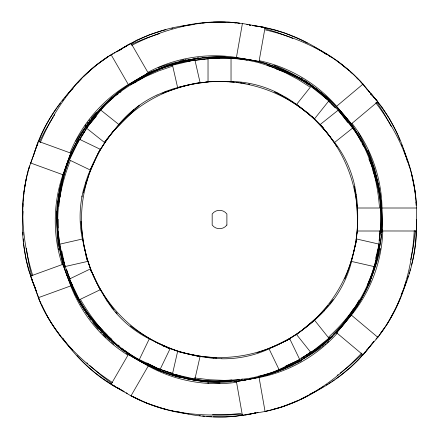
<?xml version="1.0" encoding="UTF-8"?>
<svg xmlns="http://www.w3.org/2000/svg" width="439" height="439" viewBox="0 0 439 439"><rect width="100%" height="100%" fill="white"/><g stroke="black" fill="none" stroke-linecap="round" stroke-linejoin="round"><path stroke-width="0.66" d="M380.575 231.007L380.575 208.004L357.565 208.004L357.565 231.007L380.575 231.007L380.597 225.893M56.955 211.516C56.631 229.855 58.716 248.265 63.32 266.029M416.172 230.563C415.766 252.096 410.926 273.524 401.943 293.104M58.167 219.259L58.146 227.995M22.938 206.813L23.053 203.8M56.252 218.655L56.324 216.893M379.938 230.727C379.395 248.282 375.899 265.847 368.617 281.876M414.257 230.486C412.336 268.421 401.669 307.141 377.825 337.317L358.487 359.865L351.079 366.927L340.675 375.361M58.87 206.357L59.035 203.564M382.792 231.32C381.71 261.693 370.554 291.54 351.392 315.131L336.603 332.757L363.037 354.937L372.256 343.474M56.428 215.132C57.641 193.829 63.123 172.971 70.783 153.123L38.358 141.32L34.116 153.595M29.534 165.882C18.614 201.644 21.912 240.44 32.793 275.785M59.073 203.005C60.11 188.874 63.018 174.777 68.671 161.739M23.267 200.206L23.503 197.237M23.058 211.422C21.094 233.318 23.843 255.586 30.966 276.372M382.177 229.789L381.875 232.67M415.387 230.848L413.286 246.762L410.668 259.707M23.613 196.052L23.909 193.105M357.22 231.792L357.341 230.694M60.154 197.116C62.514 173.542 70.877 150.566 84.864 131.393M357.022 233.433L357.154 232.341M24.057 191.936L26.088 179.293L28.502 169.344L38.358 141.32C42.973 129.494 49.327 118.393 56.779 108.131M381.678 234.393L380.882 240.149M355.897 243.096C357.988 227.056 358.476 210.709 356.298 194.653M81.901 197.018L82.055 195.926M355.661 244.748L355.815 243.645M59.413 191.898C56.571 210.193 56.027 228.906 58.42 247.289M379.477 238.075C383.258 215.461 380.635 192.035 372.843 170.53M356.089 239.974L356.259 238.887M379.093 240.462L379.389 238.673M380.794 240.726L377.6 256.793L373.123 272.657M59.517 191.223L59.852 189.209M355.546 243.211L355.82 241.593M148.135 72.21C174.98 57.964 206.401 52.696 236.418 57.498L242.41 23.514L265.068 27.509L274.885 29.863L284.702 33.002L297.719 38.352M252.727 25.522L265.068 27.509L258.961 61.932M59.967 188.54L60.45 185.867M25.627 182.158C23.031 194.729 22.038 207.62 22.614 220.438M354.641 248.019L354.953 246.422M354.536 248.545L353.988 251.185M376.432 255.333L379.093 244.128L356.666 239.008L353.444 252.974L350.695 262.632M25.764 181.516L26.774 177.021M83.234 190.762C79.404 206.522 79.042 223.127 82.395 239.008L87.515 261.435L65.087 266.555L62.623 255.3M172.483 373.951L177.603 351.518L200.03 356.638L194.911 379.071L172.483 373.951L179.985 375.658M329.859 304.54C340.148 292.001 347.683 277.196 351.546 261.435L356.666 239.008M328.679 337.037C337.767 328.652 346.113 319.449 353.318 309.396C367.63 290.239 375.285 267.587 379.093 244.128M380.037 250.203L380.426 248.501M83.251 193.083L83.542 191.881M379.911 250.773C375.323 270.034 367.553 288.483 357.516 305.522M411.513 265.046C415.464 250.312 417.182 234.98 416.381 219.741M83.69 191.278L89.282 173.548L96.953 155.768M27.58 173.817L27.926 172.532M375.548 258.505L376.256 255.97M405.861 282.82L406.41 280.911M33.457 155.807L33.946 154.144M409.872 270.797L410.388 269.074M29.018 168.686L29.594 166.76M33.337 156.163L34.072 153.738M405.669 283.457C401.828 296.391 396.357 308.847 389.311 320.36M34.258 153.129L37.271 144.222M408.978 273.667L409.532 271.944M85.528 182.558L88.294 174.717L92.234 165.448M349.444 266.544L350.525 263.197M71.2 153.31L70.783 153.123L62.914 174.744C52.982 203.466 52.707 235.331 62.075 264.24M372.936 273.217L370.401 280.428M30.779 163.099L31.405 161.267M407.238 278.836L408.226 275.966M348.489 269.31L349.252 267.099M31.613 160.658L32.711 157.606M401.46 294.712L402.086 292.989M347.293 272.592L348.297 269.859M36.958 146.022L37.93 143.41M32.941 156.997L33.638 155.17M404.873 285.136L405.982 282.277M70.196 160.976C65.647 172.467 62.118 184.38 59.989 196.562C55.407 220.038 58.343 243.766 65.087 266.555M346.031 275.846L347.09 273.14M38.928 140.831C46.688 121.131 58.414 103.022 73.291 87.959M398.788 301.461L399.929 298.668M40.306 142.587C55.078 107.582 78.367 74.882 111.078 54.661L136.963 40.086L149.573 34.747L162.414 30.637M344.703 279.05L345.817 276.383M70.158 152.563C81.561 124.396 102.254 100.163 128.331 84.546L148.256 73.044L130.998 43.159L119.381 50.145M397.833 303.667L398.546 302.016M369.627 283.166L370.84 280.477M395.874 308.019L397.361 304.765M401.12 294.893L401.669 293.702M367.317 284.697L367.849 283.572M368.37 285.833L369.375 283.698M92.947 163.917L99.093 151.96L105.991 140.48M39.367 141.857L45.146 130.553L53.333 116.878M79.432 139.267L69.45 159.994L90.176 169.975L100.158 149.249L79.432 139.267L77.736 142.702M149.276 338.881L170.003 348.862L160.021 369.589L139.295 359.607L149.276 338.881C134.768 331.604 122.015 320.964 112.082 308.145M395.616 308.551L387.56 323.455L377.825 337.317L351.392 315.131M97.732 154.144L98.265 153.057M367.064 288.478L368.107 286.36M71.222 152.13L71.996 150.572M72.523 149.54L74.136 146.456M365.709 291.112L366.79 289.005M79.882 139.794C88.261 123.661 99.538 108.916 113.701 97.431M364.31 293.724L365.429 291.633M74.416 145.946L76.391 142.379M359.118 300.078C352.292 312.744 343.792 324.619 333.239 334.452M364.024 294.24C356.413 308.085 346.969 320.86 336.603 332.757L336.279 332.438M76.682 141.874L77.264 140.864M236.242 382.336C206.149 386.545 174.815 380.745 148.256 365.967L130.998 395.852L111.078 384.35C98.347 376.596 87.015 366.686 77.088 355.595M77.555 140.354L79.958 136.342M98.204 152.937L98.775 151.987M356.468 307.262L357.165 306.104M75.821 141.188C87.207 122.207 102.249 105.547 119.287 91.482M99.06 151.515L99.637 150.572M80.271 135.843L81.199 134.35M99.927 150.1L100.515 149.167M387.922 322.588L388.97 320.92M353.411 308.831C341.355 328.509 324.47 345.274 304.216 356.435M81.511 133.857L83.75 130.405M100.811 148.695L110.173 135.196M386.139 325.354L387.571 323.142M54.002 115.836L54.694 114.804M84.074 129.917L84.732 128.94M106.907 139.081L107.528 138.159M128.583 354.086L111.078 384.35L122.936 390.919M85.056 128.451L87.405 125.066M383.9 328.635L384.657 327.543M88.091 124.105L89.122 122.668M383.137 329.722L380.377 333.492M372.832 342.705L373.578 341.674M64.928 97.886L65.707 96.816M89.474 122.196L91.23 119.831M372.941 342.541L373.627 341.613M57.498 107.171L58.925 105.245M66.887 95.219C75.349 83.882 85.336 73.675 96.553 65.049M372.069 343.721L365.05 352.583M84.974 126.108L86.028 124.709M96.322 116.181L86.45 128.089L104.438 142.434L114.557 129.9M111.149 133.906L112.796 131.782M59.298 104.767L60.406 103.335M91.943 118.892L92.662 117.959M333.146 299.53L329.678 303.876M87.092 123.321L87.816 122.399M93.748 116.565L94.846 115.183M113.125 131.36L114.124 130.103M86.45 128.089L100.794 110.107L105.859 104.444L111.44 99.055L120.681 91.504L130.822 84.639L145.446 76.633L158.775 70.871L172.187 66.256M104.438 142.434L118.782 124.451C129.104 111.923 142.313 101.859 157.019 95.022M328.932 100.772L314.587 118.755L296.599 104.411L310.944 86.428L328.932 100.772L324.443 97.162M375.993 339.078L378.012 336.565M62.289 100.97L63.435 99.554M88.903 121.027L90.011 119.666M366.318 350.569L367.031 349.707M96.328 113.355L97.458 112.005M71.947 89.419L72.726 88.48M91.142 118.316L96.185 112.598M364.156 353.126L365.237 351.853M328.476 305.297L316.942 317.424L302.784 329.738M373.062 342.552L373.913 341.569M99.357 109.766L100.515 108.438M363.064 354.372C348.336 371.279 329.985 384.97 309.583 394.26M116.11 128.111L139.262 105.36M77.494 82.971L81.588 78.565M361.643 353.082C335.786 380.909 302.723 403.715 265.068 411.502L235.754 416.342L225.542 416.995L213.327 416.83M337.004 333.503C316.651 356.067 288.917 371.762 259.076 377.518L236.418 381.513L242.41 415.497L251.701 413.79M113.399 131.25L133.769 109.552L118.535 125.422M324.234 310.938C312.645 323.049 299.069 333.152 284.67 341.674M101.096 107.522L108.867 100.246M83.854 76.232L95.762 65.493L108.449 56.302M336.274 333.146L337.097 332.334M362.274 354.092L350.432 364.93L340.11 373.161M128.303 115.441L129.154 114.65M332.466 336.708L316.651 349.674L299.502 361.088M109.316 99.856L117.526 93.079L128.797 84.914L143.229 75.887L148.256 73.044L148.453 73.45M328.932 338.239L314.587 320.256L296.599 334.595L310.944 352.583L330.391 337.009M259.52 60.774C289.241 67.118 316.695 83.284 336.603 106.254L363.037 84.074L381.886 107.034L389.338 118.525L395.616 130.46M336.603 106.254L351.392 123.875L377.825 101.694L370.922 93.644M377.798 101.716L371.251 93.995M328.685 341.509L326.885 342.98M119.814 91.054L120.868 90.204M354.8 186.262C351.414 170.403 344.538 155.285 334.622 142.434L320.278 124.451L338.266 110.107L347.683 122.377M334.622 142.434L352.61 128.089L338.266 110.107M313.962 350.223L310.944 352.583M324.602 344.78L325.979 343.71M116.62 95.093L118.113 93.946M322.286 346.547L323.68 345.493M97.068 64.643L100.778 61.894M321.348 347.238C305.879 358.575 288.626 367.416 270.578 373.863M337.125 375.367L338.123 374.637M310.768 351.913C297.198 362.054 281.92 370.082 265.513 374.478M120.127 92.448L121.142 91.702M351.024 124.144L351.365 123.897M340.203 375.718L335.851 378.813M101.316 61.504L105.14 58.853M130.548 85.04C142.049 76.94 154.66 70.251 168.181 66.24M116.972 51.736L118.898 50.463M331.873 381.475L334.375 379.823M105.695 58.48L107.934 57.01M119.205 50.26L120.27 49.569M321.567 387.78C308.699 396.357 294.58 403.073 279.753 407.491M135.388 82.395L136.524 81.665M109.563 55.983L110.644 55.303M120.802 49.234L128.303 44.679M120.182 49.947L121.614 49.042M297.176 333.931L291.529 337.382M328.816 383.412L330.858 382.128M137.665 80.941C156.564 68.786 178.366 61.037 200.837 59.523M111.747 54.634L112.85 53.964M326.226 384.987L327.269 384.361M124.495 47.275L126.427 46.139M113.964 53.306L115.084 52.653M291.052 337.662L286.283 340.362M322.544 387.132L323.603 386.529M303.689 356.731L301.033 358.197M116.209 52L118.486 50.732M129.329 44.482C149.139 33.293 171.347 26.395 194.027 24.551M285.8 340.626L277.635 344.851M119.051 50.414L121.362 49.179M304.699 397.229L307.371 395.824M299.914 361.604L301.472 360.787M142.549 76.54L143.394 76.101M131.678 45.382C164.598 28.524 202.231 18.537 239.343 23.08M297.296 362.943L298.877 362.153M285.707 366.055L299.766 359.607L289.784 338.881L276.861 345.07L267.049 349.164M300.951 399.122L304.167 397.509M277.152 345.087L274.748 346.239M69.45 279.012L90.176 269.03L100.158 289.762L79.432 299.744L69.45 279.012L72.347 285.059M221.838 358.784C238.053 359.009 254.324 355.667 269.058 348.862L289.784 338.881M194.373 377.913L209.776 379.779L224.291 380.372L236.819 379.883L249.067 378.423L260.859 375.971L272.026 372.491L279.039 369.589L299.766 359.607M294.657 364.238L296.248 363.476M272.822 347.139L274.265 346.47M293.592 364.749L288.209 367.174M131.431 44.218L146.264 38.083L159.368 33.693M146.588 73.747L150.818 71.864M297.719 400.659L281.432 407.14L265.068 411.502L259.076 377.518M151.356 71.639L170.535 64.648L188.77 59.918M286.03 368.091L287.666 367.405M162.029 93.474L164.927 92.322M285.482 368.321C269.765 374.774 253.177 378.879 236.418 381.513L236.369 381.063M165.508 92.091L180.352 87.163M266.5 349.367L260.996 351.381M164.866 91.696L172.719 88.974L182.426 86.274M127.667 354.986C101.908 338.864 81.638 314.275 70.783 285.888L38.358 297.686L28.502 269.667L26.088 259.718L23.986 246.488M158.144 67.721L161.431 66.574M268.02 374.752L269.941 374.094M257.128 352.676L259.893 351.76M265.458 375.603L267.384 374.972M161.98 66.388C182.267 59.709 203.707 56.823 225.031 56.999M279.122 407.683L274.013 409.104M63.353 264.141L30.489 276.071L35.35 288.725M168.79 66.053L194.911 59.94L200.03 82.373L177.603 87.493L172.483 65.06M180.912 87.004L188.874 84.903M263.718 374.955L264.915 374.637M162.984 30.472L165.871 29.726M261.913 375.411L263.12 375.104M182.975 86.143L184.073 85.879M189.45 84.76L190.608 84.48M260.097 375.839L261.309 375.554M189.291 61.202L190.542 60.906M191.19 84.337L210.528 81.462M254.686 413.143L255.921 412.858M181.203 26.483C195.591 22.982 210.468 21.473 225.262 22.159M184.621 85.753L192.315 84.118M59.967 244.128L82.395 239.008M191.168 60.763L194.911 59.94M258.269 376.245L259.487 375.976M252.365 413.653L255.717 412.907M171.715 28.359L172.895 28.101M252.222 413.681L254.071 413.28M266.939 410.778L268.822 410.366M180.478 60.571L181.62 60.33M189.346 59.797L191.075 59.446M251.607 413.812L245.467 414.992M191.651 59.336L195.695 58.579M182.19 60.214L183.914 59.88M194.779 60.626C210.605 57.547 226.985 56.812 242.921 59.506M247.179 414.361L248.276 414.158M241.357 379.258L242.465 379.066M185.066 59.66L186.218 59.463M196.853 58.387L198.011 58.189M256.76 412.66L258.05 412.451M242.789 415.08C221.08 418.488 198.675 417.324 177.455 411.59M239.151 379.614C225.35 381.71 211.181 382.045 197.413 379.548M244.863 379.922L245.813 379.784M254.176 413.044L255.471 412.858M202.67 23.08L204.453 22.872M241.192 413.351C203.91 417.763 164.449 413.889 130.998 395.852L146.341 403.029L162.414 408.374M197.27 57.921L199.026 57.745M231.825 380.02C208.734 382.72 184.984 379.581 163.593 370.401M205.809 82.06L208.552 81.857M242.366 414.356L226.332 415.047L212.514 414.69M238.223 381.42L234.179 381.705M208.015 22.532L211.56 22.274M201.441 59.479L204.459 59.281M202.555 57.443L204.909 57.289M210.736 81.714L217.261 81.434M213.327 22.18L228.971 22.153L242.41 23.514M231.287 381.859L219.637 382.012L205.567 381.31M208.454 57.108C225.432 56.422 242.427 58.233 259.076 61.493L236.418 57.498M219.549 58.563L208.031 58.464L208.031 81.467L209.826 81.44M208.031 58.464L231.035 58.464L238.613 58.892L246.306 59.896L257.973 62.415L269.661 66.059L285.043 72.506L297.861 79.333L309.824 86.938M208.031 81.467L231.035 81.467C247.261 81.731 263.367 85.781 277.882 93.019M352.193 123.617C370.884 147.575 381.524 177.614 382.012 208.004L416.518 208.004L416.518 231.007L381.557 230.974M219.385 81.434L228.275 81.758M220.076 383.033C199.35 382.248 178.843 377.754 159.417 370.565M216.657 358.004L201.995 356.473L187.003 353.708M229.213 22.389L231.858 22.598M229.454 81.824L234.146 82.175M211.56 416.737L206.829 416.364M213.327 358.372L198.461 356.303M204.98 381.255L202.044 380.981M234.503 22.844L235.831 22.982M207.663 382.912L208.827 383.033M236.484 82.384L238.229 82.576M200.875 380.86L194.444 380.07M249.379 25.127L250.526 25.259M202.67 415.931L204.453 416.139M187.563 413.763L188.874 413.922M239.968 82.762L242.284 83.059M252.244 25.462L265.068 27.509M238.492 23.294L239.765 23.47M186.91 413.681C172.22 411.826 157.793 407.886 144.222 401.959M199.087 415.481L200.283 415.64M193.857 379.987L184.583 378.451M243.436 83.207L245.16 83.47M246.773 24.551L248.051 24.776M248.595 84.025L249.736 84.222M243.53 59.605L245.346 59.929M261.842 27.245L262.934 27.448M249.33 25.018L250.609 25.264M245.955 60.044L247.168 60.275M197.912 356.199L192.397 355.036M194.911 379.071L196.162 379.312M264.563 27.772C286.568 32.069 307.602 41.118 325.848 54.145M171.715 410.652L172.895 410.904M185.253 353.324L186.421 353.582M351.546 261.435L373.973 266.555M183.497 352.929L184.671 353.192M181.735 352.517L182.909 352.791M191.848 354.91L178.871 351.48L166.183 347.2M265.474 29.94C291.984 36.135 317.682 46.825 339.726 62.947M162.984 408.539L165.289 409.137M172.895 373.391C157.694 369.402 142.988 363.179 130.043 354.207M264.717 28.595L276.85 32.321L289.46 37.052M267.022 65.493C281.909 69.609 296.358 75.81 308.902 84.908M180.061 377.6C161.799 372.459 144.541 364.238 128.331 354.465L148.256 365.967M259.575 61.586C276.082 66.382 291.957 73.335 306.735 82.098M178.481 351.557L179.529 351.908M177.96 351.376L175.88 350.635M276.186 68.885L278.101 69.554M278.738 69.785C300.468 77.379 320.256 90.45 335.401 107.824M30.489 162.94L62.914 174.744M175.359 350.448L155.823 342.162M156.888 369.6L158.781 370.329M163.083 345.992L164.63 346.607M273.87 65.219L275.489 65.872M290.031 37.293L292.884 38.489M276.027 66.091L277.635 66.766M278.172 66.997L279.775 67.699M142.412 401.153L143.619 401.69M280.307 67.93C298.07 75.909 314.522 86.697 329.223 99.444M167.281 347.606L170.003 348.862M139.399 399.764L141.808 400.884M160.021 369.589L146.791 362.932M298.257 38.605L300.413 39.631M166.738 347.359C153.979 341.377 141.577 334.474 130.383 325.87M274.501 91.981C287.413 98.155 299.228 106.364 310.357 115.309M137.599 398.892L138.801 399.474M300.951 39.889L304.167 41.502M137.001 398.601L132.337 396.203M124.253 391.583L113.745 385.925M314.242 47C326.726 53.185 338.42 60.983 348.829 70.251M304.699 41.782L307.371 43.187M139.295 359.607C113.992 346.514 94.714 324.174 80.661 299.766M117.893 387.922L119.869 389.003M126.13 392.74L127.255 393.382M113.053 385.135L115.457 386.545M285.372 97.079C298.816 105.097 310.894 115.254 321.842 126.399M326.226 54.024L327.269 54.65M112.11 384.564C93.474 373.408 77.154 358.405 64.588 340.68M328.816 55.599L330.858 56.883M300.913 77.901L302.899 79.157M112.658 382.649C80.765 362.021 52.57 333.421 38.358 297.686C42.973 309.517 49.327 320.613 56.779 330.88M304.381 80.117L305.363 80.76M305.851 81.083L307.311 82.077M129.538 353.861L127.535 352.44M308.288 82.741L319.603 91.312M337.07 61.01L349.713 70.871L360.968 81.769M111.78 383.45L101.65 375.795L89.6 365.358M126.026 352.83L127.892 354.207M127.036 352.078L124.561 350.223M340.675 63.65L353.62 74.394L363.037 84.074M122.799 350.36L124.177 351.43M122.596 348.698L123.578 349.46M100.794 110.107L118.782 124.451M120.522 348.555L121.888 349.642M311.767 116.445L312.705 117.213M119.622 347.814L103.999 333.64M320.486 92.036C331.884 101.513 342.085 112.362 351.392 123.875M111.945 339.38C100.004 329.305 89.369 317.485 81.643 303.854M118.25 345.109L119.21 345.921M328.317 101.096C341.701 112.461 353.252 126.147 361.253 141.835M308.183 113.021L309.001 113.767M113.97 344.346L111.001 341.553M350.777 72.012L352.704 73.812M86.906 362.806L87.8 363.662M311.427 116.033L312.228 116.801M313.018 117.57L326.759 132.474M110.162 340.741C96.059 326.951 84.211 310.911 74.734 293.625M103.132 330.627C85.951 313.995 73 292.967 66.679 269.853M103.165 332.806L99.093 328.548M356.484 77.522L358.345 79.437M366.153 88.552L369.649 92.239M105.81 337.476L102.995 334.518M322.226 126.8L323.762 128.407M71.535 349.214C61.46 338.661 52.812 326.737 46.062 313.797M368.93 91.466L370.088 92.733M360.178 81.385L366.131 88.168M97.897 327.247L95.927 325.063M100.641 331.922L101.42 332.795M370.779 93.897L372.267 95.587M93.6 322.402L94.374 323.291M373.002 96.432L374.456 98.133M117.191 313.611L115.687 311.805M71.947 349.592L72.726 350.531M98.336 329.277L92.832 322.413M375.526 99.423L376.234 100.279M320.278 124.451L327.028 132.836L334.699 143.361M327.104 132.891L328.131 134.136M62.289 338.041L63.435 339.457M377.277 101.574C391.368 119.013 401.663 139.465 407.266 161.168M368.606 91.191L369.413 92.223M330.144 136.633L330.803 137.473M59.298 334.244L60.406 335.676M114.206 309.983C105.942 299.497 99.236 287.88 93.403 275.901M370.62 93.809L371.361 94.78M375.757 102.748C398.672 133.044 415.387 169.564 416.518 208.004M370.631 93.765L371.421 94.813M57.498 331.84L58.925 333.766M352.61 128.089C369.726 150.862 377.403 179.359 379.472 207.449M89.353 317.666L90.73 319.576M63.068 338.529L64.209 340.143M88.009 315.723L88.683 316.695M376.86 102.303L383.757 112.96L391.226 126.339M350.734 122.838L353.944 127.661M87.345 314.747L85.391 311.789M335.363 144.332L336.982 146.774M107.094 301.236L98.665 286.832M354.257 128.15L362.444 142.28L369.303 156.608M84.431 310.296C76.381 297.571 70.015 283.835 64.846 269.711M111.078 54.661L128.331 84.546M358.065 132.188L359.212 134.202M359.492 134.713C368.776 151.537 375.12 169.893 379.033 188.677M79.432 299.744L81.303 303.272M45.755 313.216L43.401 308.491M97.897 285.328L90.999 270.001L85.929 255.827M362.093 143.493L362.641 144.612M269.058 348.862L279.039 369.589M92.316 273.623L93.134 275.33M362.921 145.166L363.454 146.297M42.556 306.685L43.121 307.887M90.972 270.759L91.773 272.487M395.874 130.992L397.361 134.246M41.732 304.869L42.276 306.082M368.881 159.066L371.048 164.23M35.581 289.257L36.272 290.843M397.833 135.344L398.546 136.995M70.141 278.99C63.529 264.058 59.155 248.04 58.305 231.693M40.393 301.807L40.92 303.036M403.227 148.848C408.687 161.426 412.528 174.711 414.515 188.282M35.685 289.499L31.52 278.99M367.92 150.209L368.606 151.823M369.539 157.146L371.35 161.497M398.788 137.55L399.929 140.343M39.159 298.816L39.642 300.002M368.831 152.36L369.923 155.071M371.57 162.046L372.848 165.333M33.419 283.188L34.033 284.763M404.873 153.875L405.982 156.734M371.257 164.751C376.689 178.519 380.267 193.155 380.575 208.004M37.749 295.217L38.912 298.224M370.126 155.62L370.752 157.261M373.057 165.882L374.659 170.299M36.854 292.78L37.524 294.607M70.783 285.888L62.914 264.267L64.648 269.167M401.46 144.299L402.086 146.017M90.697 269.744L91.263 271.302M370.96 157.804L374.632 168.955L378.144 183.299M31.69 278.469L32.25 280.044M90.516 269.222L87.152 258.736L84.036 246.696M35.559 289.092L36.629 292.171M407.633 161.322L408.226 163.045M34.747 286.607L35.356 288.472M408.978 165.344L409.532 167.067M404.083 151.812L404.643 153.573M31.608 275.829L28.765 263.46L26.329 248.331M411.513 173.959L415.064 191.13L416.402 204.662M87.515 261.435L83.695 243.963L81.445 227.687M379.164 189.346L379.565 191.355M354.289 186.602L355.771 195.19M378.259 183.881L378.594 185.626M379.691 192.024L379.938 193.363M61.926 251.41L62.508 254.653M378.802 186.751C381.442 201.336 382.281 216.202 382.012 231.007L382.012 208.004M380.179 194.696L380.41 196.035M58.585 248.441L58.744 249.593M414.608 188.929L415.332 194.812M355.853 195.81L356.259 198.922M356.331 199.547L356.666 202.681M23.613 242.959L23.909 245.906M356.72 203.252L357.609 221.355M415.53 196.787L415.706 198.774M23.267 238.805L23.503 241.774M81.336 226.529L80.985 221.322M415.942 202.099L416.101 205.386M416.381 219.769L416.551 227.912M22.938 232.198L23.053 235.211M231.035 58.464L231.035 81.467M381.469 206.231A162.479 162.479 0 0 1 224.181 381.919A162.479 162.479 0 0 1 57.103 215.516A162.479 162.479 0 0 1 232.149 57.514M234.783 57.745A162.479 162.479 0 0 1 381.293 204.25M380.185 230.694A161.042 161.042 0 0 1 379.653 236.681M379.422 238.712A161.042 161.042 0 0 1 379.252 240.067M309.857 352.83A161.042 161.042 0 0 1 302.444 357.56M172.692 373.584A161.042 161.042 0 0 1 158.386 368.486M107.078 334.781A161.042 161.042 0 0 1 104.257 331.955M69.554 278.172A161.042 161.042 0 0 1 66.651 270.111M81.478 136.589A161.042 161.042 0 0 1 86.209 129.176M133.127 83.608A161.042 161.042 0 0 1 134.285 82.878M198.971 59.781A161.042 161.042 0 0 1 208.344 58.853M331.505 103.763A161.042 161.042 0 0 1 334.809 107.05M122.893 120.944A138.033 138.033 0 0 1 352.978 184.215A138.033 138.033 0 0 1 184.243 352.956A138.033 138.033 0 0 1 120.972 122.865M354.75 186.273A556.037 257.967 -13.9 0 1 356.144 194.686M329.821 304.507A556.037 257.967 37.5 0 1 324.114 310.839M221.838 358.729A556.059 257.978 88.9 0 1 213.332 358.219M112.121 308.118A556.037 257.967 -39.7 0 1 107.215 301.143M83.284 190.773A556.037 257.967 11.8 0 1 85.682 182.591M157.047 95.071A556.037 257.967 63.2 0 1 164.938 91.839M277.86 93.068A556.037 257.967 -65.4 0 1 285.306 97.222M226.892 225.026L226.892 213.985A9.203 9.203 0 0 0 212.169 213.985L212.169 225.026A9.203 9.203 0 0 0 226.892 225.026"/></g></svg>
